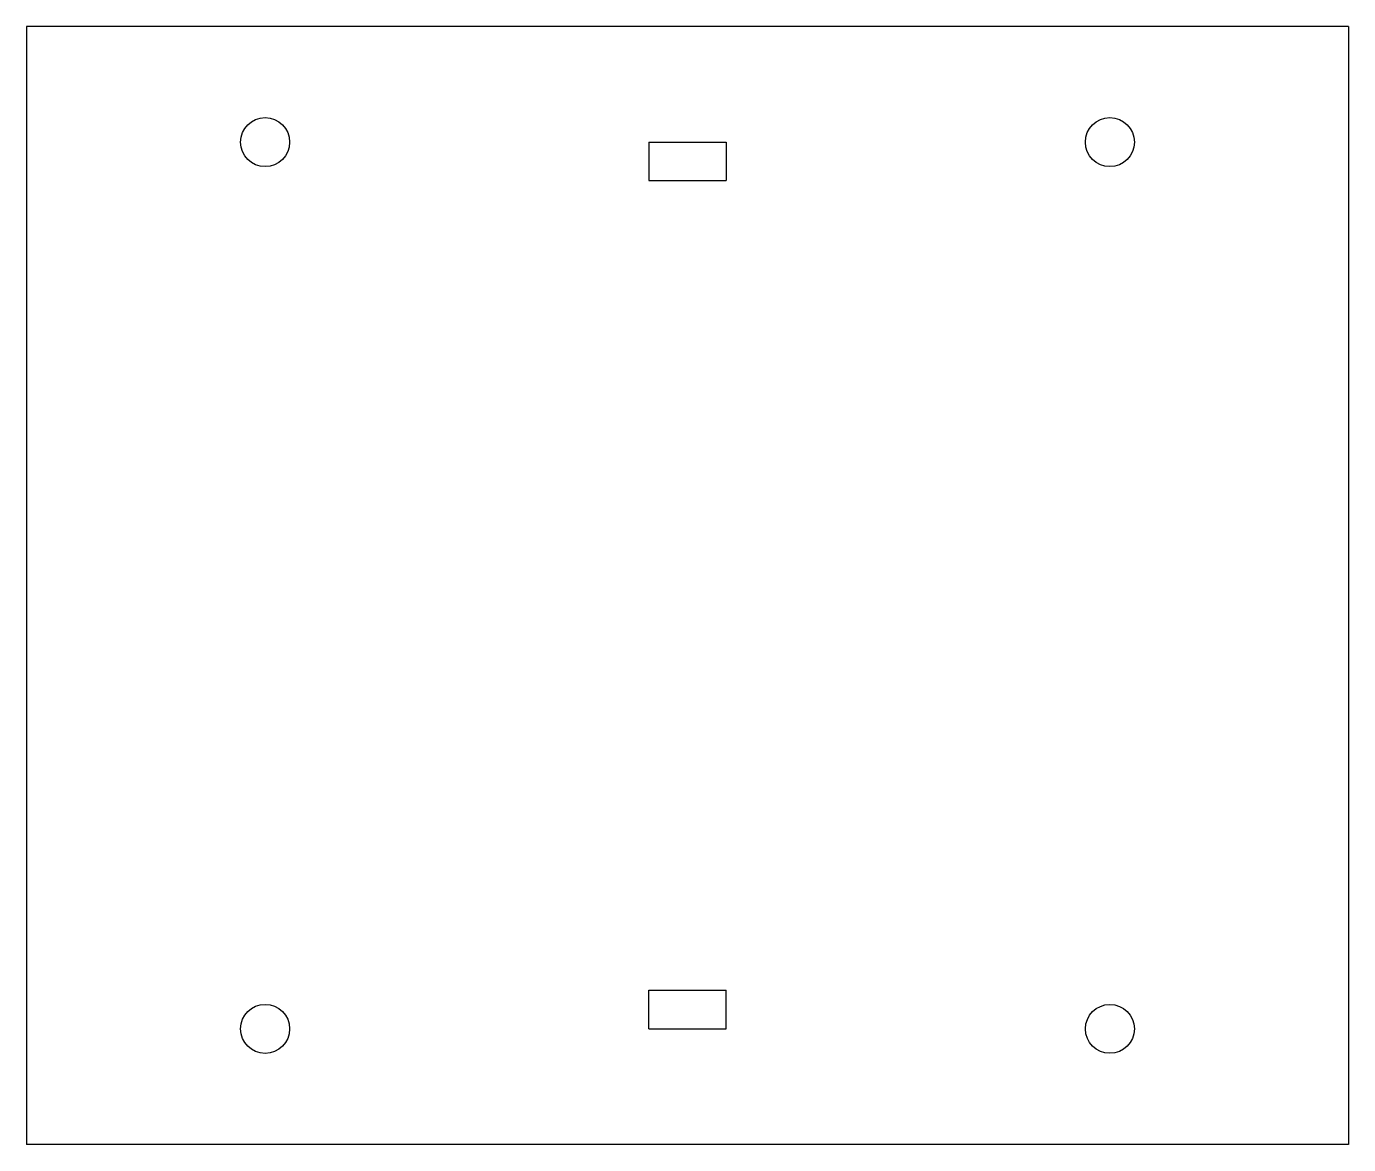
# Model space of a CAD drawing. Header units: millimetres. Extents: x 18 to 190, y 145 to 290.
import ezdxf

# ---------------------------------------------------------------- set-up
doc = ezdxf.new("R2010")
doc.units = ezdxf.units.MM

msp = doc.modelspace()

# ---------------------------------------------------------------- linework, layer by layer
at = {"color": 7, "linetype": 'Continuous', "lineweight": 25}
for p, q in [((18.21, 289.61), (18.21, 144.61)), ((189.66, 289.61), (18.21, 289.61)), ((189.66, 289.61), (189.66, 144.61)), ((98.94, 274.61), (108.94, 274.61)), ((98.94, 274.61), (98.94, 269.61)), ((108.94, 274.61), (108.94, 269.61)), ((98.94, 269.61), (108.94, 269.61)), ((98.94, 164.61), (108.94, 164.61)), ((98.94, 159.61), (98.94, 164.61)), ((108.94, 159.61), (108.94, 164.61)), ((98.94, 159.61), (108.94, 159.61)), ((189.66, 144.61), (18.21, 144.61))]:
    msp.add_line(p, q, dxfattribs=at)
for centre, radius in [((49.16, 274.61), 3.18), ((158.71, 274.61), 3.18), ((49.16, 159.61), 3.18), ((158.71, 159.61), 3.17)]:
    msp.add_circle(centre, radius, dxfattribs=at)

doc.saveas('drawing.dxf')
